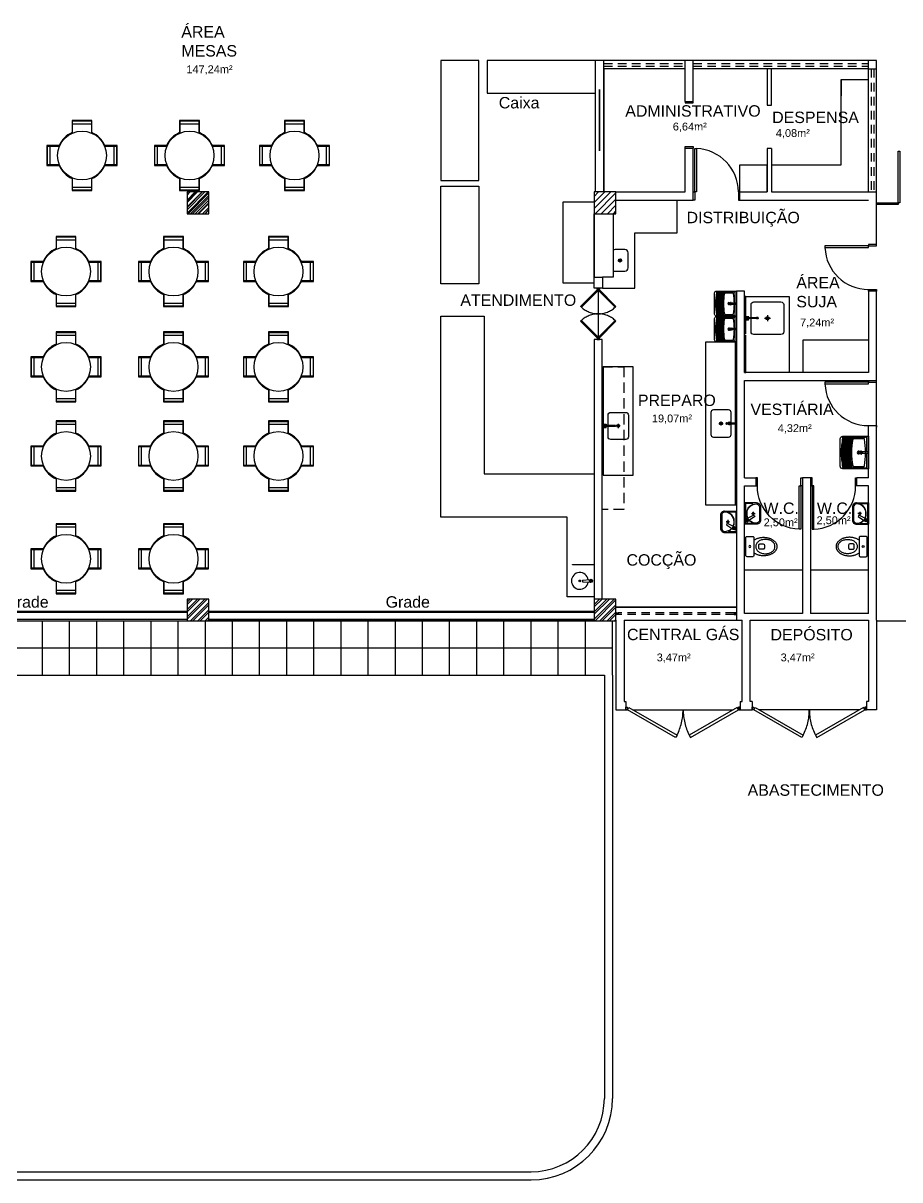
# Model space of a CAD drawing. Header units: millimetres. Extents: x 3165 to 3348, y 1853 to 2028.
# Drawn here: x 3251.23 to 3267.38, y 1895.88 to 1917.19 of the extents above; entities that cross this region are included whole.
import ezdxf

# ---------------------------------------------------------------- set-up
doc = ezdxf.new("R2010")
doc.units = ezdxf.units.MM
for name, pattern in [('ACAD_ISO04W100', [30, 24, -3, 0, -3]), ('CONTINU', [0]), ('DASHED2', [9.525, 6.35, -3.175]), ('HIDDEN2', [4.7625, 3.175, -1.5875])]:
    doc.linetypes.add(name, pattern=pattern)
for name, color, linetype in [('Bancada', 11, 'Continuous'), ('Divisória', 6, 'Continuous'), ('Em Vista', 7, 'Continuous'), ('Hidráulica', 2, 'Continuous'), ('Janela', 2, 'Continuous'), ('Janela alta', 7, 'HIDDEN2'), ('Lay out', 253, 'Continuous'), ('Linha de Piso', 7, 'Continuous'), ('Parede', 5, 'Continuous'), ('Pilar', 7, 'Continuous'), ('Porta', 2, 'Continuous'), ('Projeção', 7, 'DASHED2'), ('Sanitário', 2, 'Continuous'), ('Soleira', 7, 'Continuous'), ('Texto', 6, 'Continuous'), ('Texto área', 2, 'Continuous')]:
    doc.layers.add(name, color=color, linetype=linetype)
doc.styles.add('Arial', font='arial.ttf', dxfattribs={"height": 0.15})
pattern_1 = [(45, (582.78078, 645.80131), (-0.067351921, 0.067351921), []), (45, (582.82568, 645.80131), (-0.067351921, 0.067351921), [])]

# ---------------------------------------------------------------- blocks, each defined once
blk = doc.blocks.new('BACIA SANITÁRIA CX ACOPLADA - 2')
for points in [[(1.653, 0.282, 0.414214), (1.632, 0.303), (1.301, 0.303, 0.414214), (1.28, 0.282, 0.414214)], [(1.28, 0.282), (1.28, 0.177, 0.414214), (1.301, 0.156), (1.632, 0.156, 0.414214), (1.653, 0.177), (1.653, 0.282)]]:
    blk.add_lwpolyline(points, format="xyb")
blk.add_lwpolyline([(1.349, 0.156), (1.345, 0.149), (1.339, 0.141), (1.334, 0.132), (1.329, 0.123), (1.325, 0.114), (1.321, 0.104), (1.317, 0.094), (1.313, 0.083), (1.309, 0.072), (1.306, 0.061), (1.304, 0.05), (1.301, 0.038), (1.3, 0.026), (1.298, 0.014), (1.297, 0.001), (1.296, -0.011), (1.296, -0.024), (1.296, -0.036), (1.297, -0.048), (1.298, -0.061), (1.3, -0.073), (1.301, -0.085), (1.304, -0.097), (1.306, -0.108), (1.309, -0.12), (1.313, -0.131), (1.317, -0.141), (1.321, -0.151), (1.325, -0.161), (1.33, -0.171), (1.335, -0.18), (1.341, -0.189), (1.347, -0.198), (1.353, -0.206), (1.359, -0.214), (1.366, -0.221), (1.373, -0.228), (1.381, -0.235), (1.388, -0.241), (1.396, -0.246), (1.404, -0.251), (1.411, -0.255), (1.419, -0.259), (1.427, -0.262), (1.435, -0.265), (1.443, -0.267), (1.451, -0.268), (1.459, -0.269), (1.466, -0.269), (1.474, -0.269), (1.482, -0.268), (1.49, -0.267), (1.498, -0.265), (1.506, -0.262), (1.514, -0.259), (1.522, -0.255), (1.529, -0.251), (1.537, -0.246), (1.545, -0.241), (1.552, -0.235), (1.559, -0.228), (1.567, -0.221), (1.573, -0.214), (1.58, -0.206), (1.586, -0.198), (1.592, -0.189), (1.598, -0.18), (1.603, -0.171), (1.608, -0.161), (1.612, -0.151), (1.616, -0.141), (1.62, -0.131), (1.624, -0.12), (1.627, -0.108), (1.629, -0.097), (1.631, -0.085), (1.633, -0.073), (1.635, -0.061), (1.636, -0.048), (1.637, -0.036), (1.637, -0.024), (1.637, -0.011), (1.636, 0.001), (1.635, 0.014), (1.633, 0.026), (1.631, 0.038), (1.629, 0.05), (1.627, 0.061), (1.624, 0.072), (1.62, 0.083), (1.616, 0.094), (1.612, 0.104), (1.608, 0.114), (1.603, 0.123), (1.599, 0.132), (1.594, 0.141), (1.588, 0.149), (1.584, 0.156)])
for points in [[(1.466, -0.233, -0.127329), (1.418, -0.221, -0.106137), (1.373, -0.181, -0.085549), (1.344, -0.126, -0.07511), (1.334, -0.056, -0.07511), (1.344, 0.015, -0.085549), (1.373, 0.07, -0.106137), (1.418, 0.11, -0.127329), (1.466, 0.122, -0.127329), (1.515, 0.11, -0.106137), (1.56, 0.07, -0.085549), (1.589, 0.015, -0.07511), (1.599, -0.056, -0.07511), (1.589, -0.126, -0.085549), (1.56, -0.181, -0.106137), (1.515, -0.221, -0.127329)], [(1.515, -0.018), (1.515, 0.045, 0.414214), (1.495, 0.065), (1.438, 0.065, 0.414214), (1.418, 0.045), (1.418, -0.018, 0.414214), (1.438, -0.038), (1.495, -0.038, 0.414214)]]:
    blk.add_lwpolyline(points, format="xyb", close=True)
at = {"linetype": 'Continuous'}
blk.add_circle((1.466, 0.229), 0.0179, dxfattribs=at)
blk = doc.blocks.new('LAVATÓRIO PEQUENO - .395 x .295 m')
at = {"linetype": 'CONTINU'}
for p, q in [((-0.174, 0.296), (-0.174, 0.516)), ((-0.174, 0.516), (0.221, 0.516)), ((-0.159, 0.376), (-0.159, 0.489)), ((-0.147, 0.501), (0.194, 0.501)), ((0.206, 0.376), (0.206, 0.489)), ((0.221, 0.296), (0.221, 0.516)), ((-0.099, 0.243), (0.146, 0.243)), ((-0.099, 0.221), (0.146, 0.221))]:
    blk.add_line(p, q, dxfattribs=at)
for p, q in [((0.052, 0.345), (0.113, 0.467)), ((0.08, 0.33), (0.155, 0.443)), ((0.126, 0.477), (0.129, 0.482)), ((-0.009, 0.357), (0.056, 0.357)), ((0.023, 0.389), (0.023, 0.324))]:
    blk.add_line(p, q)
for centre, radius in [((0.143, 0.47), 0.03), ((0.143, 0.47), 0.0236), ((0.023, 0.357), 0.0182), ((0.023, 0.357), 0.0182), ((0.023, 0.357), 0.012), ((0.023, 0.357), 0.012)]:
    blk.add_circle(centre, radius)
for centre, radius, start, end in [((-0.147, 0.489), 0.012, 90.0082, 179.9963), ((0.016, 0.301), 0.17, 87.4708, 181.5775), ((0.016, 0.301), 0.175, 87.4706, 155.8607), ((0.031, 0.301), 0.17, 63.8048, 92.5293), ((0.032, 0.302), 0.174, 63.8414, 92.6068), ((0.031, 0.301), 0.17, 358.4225, 48.0633), ((0.032, 0.302), 0.174, 23.9266, 48.2502), ((0.194, 0.489), 0.012, 0.0082, 90.0082), ((-0.099, 0.296), 0.075, 180.0003, 270.0004), ((-0.151, 0.376), 0.008, 180.0053, 335.8614), ((-0.099, 0.298), 0.055, 181.5779, 270.0006), ((0.146, 0.296), 0.075, 270.0004, 0.0357), ((0.146, 0.298), 0.055, 270.0006, 358.4218), ((0.198, 0.376), 0.008, 204.1445, 359.9834)]:
    blk.add_arc(centre, radius, start, end, dxfattribs=at)
for centre, radius, start, end in [((0.143, 0.471), 0.0184, 159.0986, 231.5515), ((0.121, 0.465), 0.0136, 322.2993, 68.3509), ((0.143, 0.47), 0.0184, 68.4483, 140.9015), ((0.137, 0.492), 0.0136, 231.6491, 337.7007), ((0.143, 0.47), 0.018, 232.007, 247.993), ((0.149, 0.449), 0.0136, 51.6491, 157.7007), ((0.143, 0.471), 0.0184, 248.4483, 320.9015), ((0.143, 0.47), 0.018, 52.007, 67.993), ((0.165, 0.476), 0.0136, 142.2993, 248.3509), ((0.142, 0.47), 0.0184, 339.0985, 51.5517), ((-8.488, 5.453), 9.984, 329.9857, 330.0143), ((0.085, 0.37), 0.0406, 217.1563, 262.8437)]:
    blk.add_arc(centre, radius, start, end)
blk = doc.blocks.new('LAVATÓRIO REDONDO -  .30 m')
for p, q in [((-0.015, 0.051), (-0.024, 0.188)), ((0.016, 0.051), (0.025, 0.188))]:
    blk.add_line(p, q)
for centre, radius in [((0.001, 0.205), 0.03), ((0.001, 0.205), 0.0236), ((0, 0), 0.015), ((0, 0), 0.01)]:
    blk.add_circle(centre, radius)
for centre, radius, start, end in [((0.001, 0.205), 0.018, 97.993, 172.0843), ((-0.015, 0.221), 0.0136, 261.6491, 7.7007), ((0.001, 0.205), 0.018, 82.007, 97.993), ((0.017, 0.221), 0.0136, 172.2993, 278.3509), ((0.001, 0.205), 0.018, 7.9157, 82.007), ((0, 0), 0.155, 97.9918, 81.5432), ((0.001, 0.205), 0.018, 172.0843, 187.9157), ((-0.015, 0.189), 0.0136, 352.2993, 98.3509), ((0.001, 0.205), 0.018, 187.9157, 262.007), ((0.001, 0.089), 0.0406, 247.1563, 292.8437), ((0.001, 0.205), 0.018, 262.007, 277.993), ((0.017, 0.189), 0.0136, 81.6491, 187.7007), ((0.001, 0.205), 0.018, 277.993, 352.0843), ((0.001, 0.205), 0.018, 352.0843, 7.9157)]:
    blk.add_arc(centre, radius, start, end)
blk = doc.blocks.new('TORNEIRA PAREDE _ref 1159 DECA -  P.baixa')
for p, q in [((0.115, 0.01), (0.107, 0.01)), ((0.115, 0.008), (0.108, 0.008)), ((0.123, 0.026), (0.123, 0.018)), ((0.123, 0.018), (0.123, 0.026)), ((0.125, 0.018), (0.125, 0.025)), ((0.141, 0.018), (0.141, 0.025)), ((0.147, 0.011), (0.147, 0.011)), ((0.151, 0.01), (0.159, 0.01)), ((0.159, 0.01), (0.151, 0.01)), ((0.158, 0.008), (0.151, 0.008)), ((0.115, -0.01), (0.107, -0.01)), ((0.115, -0.01), (0.107, -0.01)), ((0.115, -0.008), (0.108, -0.008)), ((0.151, -0.008), (0.158, -0.008)), ((0.151, -0.01), (0.159, -0.01)), ((0.151, -0.01), (0.159, -0.01))]:
    blk.add_line(p, q)
at = {"linetype": 'CONTINU'}
for p, q in [((0.123, -0.026), (0.123, -0.018)), ((0.123, -0.018), (0.123, -0.026)), ((0.125, -0.018), (0.125, -0.025)), ((0.141, -0.018), (0.141, -0.025)), ((0.142, -0.026), (0.142, -0.018)), ((0.142, -0.018), (0.142, -0.026)), ((0.147, -0.011), (0.147, -0.011))]:
    blk.add_line(p, q, dxfattribs=at)
for points in [[(0, 0), (0, 0.025)], [(0, 0.025), (0.002, 0.025)], [(0, -0.025), (0, 0)], [(0.004, 0.024), (0.007, 0.017)], [(0.007, -0.016), (0.007, 0.017)], [(0.007, 0.016), (0.007, 0.016)], [(0.009, 0.014), (0.009, 0.013)], [(0.009, 0), (0.009, 0.013)], [(0.119, 0.011), (0.009, 0.011)], [(0.009, -0.013), (0.009, 0)], [(0.181, 0.011), (0.147, 0.011)], [(0, -0.025), (0.002, -0.025)], [(0.004, -0.024), (0.007, -0.017)], [(0.007, -0.016), (0.007, -0.016)], [(0.009, -0.011), (0.119, -0.011)], [(0.009, -0.014), (0.009, -0.013)], [(0.147, -0.011), (0.181, -0.011)]]:
    blk.add_lwpolyline(points, dxfattribs=at)
for points in [[(0.004, 0.024, 0.315284), (0.002, 0.025)], [(0.009, 0.014, 0.388883), (0.007, 0.016)], [(0.002, -0.025, 0.315312), (0.004, -0.024)], [(0.007, -0.016, 0.389338), (0.009, -0.014)], [(0.007, -0.017, 0.08749), (0.007, -0.016)]]:
    blk.add_lwpolyline(points, format="xyb", dxfattribs=at)
at = {"flags": 128}
for points in [[(0.142, 0.026), (0.142, 0.018), (0.142, 0.026, 0.17773), (0.123, 0.026)], [(0.141, 0.025, 0.157282), (0.125, 0.025, 0.157282)], [(0.181, 0.011), (0.185, 0.011, -0.414214), (0.187, 0.008), (0.187, -0.008, -0.414214), (0.185, -0.011), (0.181, -0.011)]]:
    blk.add_lwpolyline(points, format="xyb", dxfattribs=at)
for points in [[(0.187, 0.008), (0.187, 0.009, 0.414214), (0.185, 0.012), (0.181, 0.012), (0.181, 0.011)], [(0.181, -0.011), (0.181, -0.012), (0.185, -0.012, 0.414214), (0.187, -0.009), (0.187, -0.008)]]:
    blk.add_lwpolyline(points, format="xyb")
blk.add_lwpolyline([(0.181, 0.011), (0.181, -0.011)])
for radius in [0.00805, 0.00418]:
    blk.add_circle((0.133, 0), radius)
for centre, radius, start, end in [((0.133, 0), 0.0276, 159.8444, 200.1556), ((0.133, 0), 0.0261, 162.1236, 197.8764), ((0.115, 0.018), 0.00821, 270, 0.1997), ((0.115, 0.018), 0.00971, 270, 0.1997), ((0.151, 0.018), 0.00971, 180.1997, 270), ((0.151, 0.018), 0.00821, 180.1997, 270), ((0.133, 0), 0.0261, 342.1236, 17.8764), ((0.133, 0), 0.0276, 339.8444, 20.1556), ((0.115, -0.018), 0.00971, 359.8003, 90), ((0.115, -0.018), 0.00821, 359.8003, 90), ((0.151, -0.018), 0.00971, 90, 180.1997), ((0.151, -0.018), 0.00821, 90, 180.1997)]:
    blk.add_arc(centre, radius, start, end)
at = {"linetype": 'CONTINU'}
for radius, start, end in [(0.0276, 249.844, 290.1559), (0.0261, 252.1233, 287.8767)]:
    blk.add_arc((0.133, 0), radius, start, end, dxfattribs=at)
blk = doc.blocks.new('TANQUE GRANDE PLÁSTICO')
for p, q in [((-0.28, -0.46), (-0.28, -0.055)), ((-0.26, -0.267), (-0.26, -0.093)), ((-0.011, -0.05), (0.011, -0.05)), ((0.26, -0.267), (0.26, -0.093)), ((0.28, -0.46), (0.28, -0.055)), ((-0.28, -0.336), (-0.28, -0.336)), ((-0.28, -0.356), (-0.28, -0.356)), ((-0.28, -0.376), (-0.28, -0.376)), ((-0.27, -0.318), (-0.27, -0.318)), ((-0.27, -0.338), (-0.27, -0.338)), ((-0.27, -0.358), (-0.27, -0.358)), ((-0.27, -0.378), (-0.27, -0.378)), ((-0.27, -0.398), (-0.27, -0.398)), ((-0.27, -0.419), (-0.27, -0.419)), ((0.27, -0.318), (0.27, -0.318)), ((0.27, -0.338), (0.27, -0.338)), ((0.27, -0.358), (0.27, -0.358)), ((0.27, -0.378), (0.27, -0.378)), ((0.27, -0.398), (0.27, -0.398)), ((0.27, -0.419), (0.27, -0.419)), ((0.28, -0.336), (0.28, -0.336)), ((0.28, -0.356), (0.28, -0.356)), ((0.28, -0.376), (0.28, -0.376)), ((-0.27, -0.439), (-0.27, -0.439)), ((-0.27, -0.46), (-0.27, -0.46)), ((0.27, -0.439), (0.27, -0.439)), ((0.27, -0.439), (0.27, -0.439)), ((0.27, -0.46), (0.27, -0.46))]:
    blk.add_line(p, q)
blk.add_lwpolyline([(-0.3, 0), (0.3, 0), (0.3, -0.47, -0.414214), (0.25, -0.52), (-0.25, -0.52, -0.414214), (-0.3, -0.47)], format="xyb", close=True)
blk.add_lwpolyline([(-0.011, -0.03), (-0.28, -0.03), (-0.28, -0.055), (-0.3, -0.055), (-0.3, 0), (0.3, 0), (0.3, -0.055), (0.28, -0.055), (0.28, -0.03), (0.011, -0.03)])
at = {"linetype": 'CONTINU'}
for points in [[(-0.28, -0.299, 0.052698), (0, -0.33, 0.052698)], [(-0.001, -0.37, 0.000104), (0, -0.37, 0.000104)], [(0.28, -0.299, -0.052698), (0, -0.33, -0.052698)]]:
    blk.add_lwpolyline(points, format="xyb", dxfattribs=at)
for centre, radius, start, end in [((-0.24, -0.093), 0.02, 100.7076, 180), ((0, -0.18), 0.025, 115.0874, 64.9126), ((0, -0.18), 0.015, 134.9644, 45.0356), ((0.24, -0.093), 0.02, 0, 79.2924), ((-0.265, -0.318), 0.005, 78.7888, 180), ((-0.265, -0.318), 0.005, 180, 258.7888), ((-0.265, -0.338), 0.005, 78.7888, 180), ((-0.265, -0.338), 0.005, 180, 258.7888), ((-0.265, -0.358), 0.005, 78.7888, 180), ((-0.265, -0.358), 0.005, 180, 258.7888), ((-0.265, -0.378), 0.005, 78.7888, 180), ((-0.265, -0.378), 0.005, 180, 258.7888), ((-0.265, -0.398), 0.005, 78.7888, 180), ((-0.265, -0.398), 0.005, 180, 258.7888), ((-0.265, -0.419), 0.005, 78.9499, 180), ((-0.265, -0.419), 0.005, 180, 258.9499), ((-0.24, -0.267), 0.02, 180, 259.1257), ((0.24, -0.267), 0.02, 280.8743, 0), ((0.265, -0.318), 0.005, 0, 101.2112), ((0.265, -0.338), 0.005, 0, 101.2112), ((0.265, -0.358), 0.005, 0, 101.2112), ((0.265, -0.378), 0.005, 0, 101.2112), ((0.265, -0.398), 0.005, 0, 101.2112), ((0.265, -0.419), 0.005, 0, 101.0501), ((0.265, -0.318), 0.005, 281.2112, 0), ((0.265, -0.338), 0.005, 281.2112, 0), ((0.265, -0.358), 0.005, 281.2112, 0), ((0.265, -0.378), 0.005, 281.2112, 0), ((0.265, -0.398), 0.005, 281.2112, 0), ((0.265, -0.419), 0.005, 281.0501, 0), ((-0.265, -0.46), 0.015, 180, 259.2207), ((-0.265, -0.439), 0.005, 79.1063, 180), ((-0.265, -0.439), 0.005, 180, 259.1063), ((-0.265, -0.46), 0.005, 79.2583, 180), ((-0.265, -0.46), 0.005, 180, 259.2583), ((0.265, -0.439), 0.005, 0, 100.8937), ((0.265, -0.46), 0.005, 0, 100.7417), ((0.265, -0.439), 0.005, 280.8937, 0), ((0.265, -0.46), 0.005, 280.7417, 0), ((0.265, -0.46), 0.015, 280.7793, 0)]:
    blk.add_arc(centre, radius, start, end)
for centre, radius, start, end in [((0.005, -1.39), 1.34, 90.6777, 100.7076), ((-0.005, -1.39), 1.34, 79.2924, 89.329), ((0.005, 1.045), 1.395, 258.7888, 269.7843), ((0.005, 1.025), 1.395, 258.7888, 269.7843), ((0.005, 1.005), 1.395, 258.7888, 269.7843), ((0.005, 0.985), 1.395, 258.7888, 269.7843), ((0.005, 0.965), 1.395, 258.7888, 269.7844), ((0.005, 0.965), 1.415, 258.9499, 269.7874), ((0.005, 1.045), 1.385, 258.7888, 269.7828), ((0.005, 1.025), 1.385, 258.7888, 269.7828), ((0.005, 1.005), 1.385, 258.7888, 269.7828), ((0.005, 0.985), 1.385, 258.7888, 269.7828), ((0.005, 0.965), 1.385, 258.7888, 269.7828), ((0.005, 0.965), 1.405, 258.9499, 269.7859), ((0.005, 1.01), 1.32, 259.1257, 269.7755), ((-0.005, 1.01), 1.32, 270.2245, 280.8743), ((-0.005, 1.045), 1.385, 270.2172, 281.2112), ((-0.005, 1.045), 1.395, 270.2157, 281.2112), ((-0.005, 1.025), 1.385, 270.2172, 281.2112), ((-0.005, 1.025), 1.395, 270.2157, 281.2112), ((-0.005, 1.005), 1.385, 270.2172, 281.2112), ((-0.005, 1.005), 1.395, 270.2157, 281.2112), ((-0.005, 0.985), 1.385, 270.2172, 281.2112), ((-0.005, 0.985), 1.395, 270.2157, 281.2112), ((-0.005, 0.965), 1.385, 270.2172, 281.2112), ((-0.005, 0.965), 1.395, 270.2156, 281.2112), ((-0.005, 0.965), 1.405, 270.2141, 281.0501), ((-0.005, 0.965), 1.415, 270.2126, 281.0501), ((0.005, 0.96), 1.46, 259.2207, 269.794), ((0.005, 0.965), 1.435, 259.1063, 269.7904), ((0.005, 0.965), 1.455, 259.2583, 269.7933), ((0.005, 0.965), 1.425, 259.1063, 269.7889), ((0.005, 0.965), 1.445, 259.2583, 269.7919), ((-0.005, 0.965), 1.425, 270.2111, 280.8937), ((-0.005, 0.965), 1.435, 270.2096, 280.8937), ((-0.005, 0.965), 1.445, 270.2081, 280.7417), ((-0.005, 0.965), 1.455, 270.2067, 280.7417), ((-0.005, 0.96), 1.46, 270.206, 280.7793)]:
    blk.add_arc(centre, radius, start, end, dxfattribs=at)
at = {"rotation": 270}
blk.add_blockref('TORNEIRA PAREDE _ref 1159 DECA -  P.baixa', (0, 0), dxfattribs=at)
blk = doc.blocks.new('TORNEIRA BICA MÓVEL - planta baixa')
for p, q in [((-0.25, -0.008), (-0.25, 0.007)), ((-0.247, 0.01), (-0.222, 0.01)), ((-0.22, 0.007), (-0.015, 0.007)), ((-0.22, -0.008), (-0.22, 0.007)), ((-0.037, 0.03), (-0.073, 0.03)), ((-0.037, 0.007), (-0.037, 0.03)), ((-0.037, 0.03), (-0.033, 0.026)), ((-0.033, 0.007), (-0.033, 0.026)), ((-0.015, 0.013), (-0.033, 0.013)), ((-0.015, 0.02), (0, 0.03)), ((-0.015, 0.02), (-0.015, -0.02)), ((0, 0.03), (0, -0.03)), ((-0.247, -0.01), (-0.222, -0.01)), ((-0.22, -0.008), (-0.015, -0.008)), ((-0.037, -0.03), (-0.075, -0.03)), ((-0.043, -0.017), (-0.073, -0.017)), ((-0.073, -0.02), (-0.073, -0.017)), ((-0.043, -0.02), (-0.073, -0.02)), ((-0.043, -0.02), (-0.043, -0.017)), ((-0.037, -0.03), (-0.037, -0.008)), ((-0.037, -0.03), (-0.033, -0.026)), ((-0.033, -0.026), (-0.033, -0.008)), ((-0.015, -0.013), (-0.033, -0.013)), ((-0.015, -0.02), (0, -0.03))]:
    blk.add_line(p, q)
blk.add_lwpolyline([(-0.043, 0.017), (-0.043, 0.02), (-0.073, 0.02), (-0.073, 0.017)], close=True)
for centre, radius, start, end in [((-0.247, 0.007), 0.0025, 90, 180), ((-0.222, 0.007), 0.0025, 0, 90), ((-0.017, -0.002), 0.0641, 150.1229, 171.5446), ((-0.247, -0.008), 0.0025, 180, 270), ((-0.222, -0.008), 0.0025, 270, 360), ((-0.017, -0.002), 0.0641, 184.9927, 205.9846)]:
    blk.add_arc(centre, radius, start, end)
blk = doc.blocks.new('rv')
at = {"layer": 'Porta'}
blk.add_lwpolyline([(405.571, -197.335), (405.571, -198.135), (405.541, -198.135), (405.541, -197.335)], close=True, dxfattribs=at)
for points in [[(405.511, -198.135), (405.541, -198.135), (405.541, -198.285), (405.511, -198.285)], [(406.371, -198.135), (406.341, -198.135), (406.341, -198.285), (406.371, -198.285)]]:
    blk.add_lwpolyline(points, dxfattribs=at)
at = {"layer": 'Porta', "color": 253, "linetype": 'HIDDEN2'}
blk.add_arc((405.541, -198.135), 0.8, 0, 87.8509, dxfattribs=at)
blk = doc.blocks.new('hnu')
at = {"layer": 'Porta'}
blk.add_lwpolyline([(407.937, -201.67), (408.736, -201.67), (408.736, -201.64), (407.937, -201.64)], close=True, dxfattribs=at)
for points in [[(408.736, -201.61), (408.736, -201.64), (408.886, -201.64), (408.886, -201.61)], [(408.736, -202.47), (408.736, -202.44), (408.886, -202.44), (408.886, -202.47)]]:
    blk.add_lwpolyline(points, dxfattribs=at)
at = {"layer": 'Porta', "color": 253, "linetype": 'HIDDEN2'}
blk.add_arc((408.736, -201.64), 0.8, 182.1491, 270, dxfattribs=at)
blk = doc.blocks.new('fthn')
at = {"layer": 'Porta'}
blk.add_lwpolyline([(407.937, -199.16), (408.736, -199.16), (408.736, -199.13), (407.937, -199.13)], close=True, dxfattribs=at)
for points in [[(408.736, -199.1), (408.736, -199.13), (408.886, -199.13), (408.886, -199.1)], [(408.736, -199.96), (408.736, -199.93), (408.886, -199.93), (408.886, -199.96)]]:
    blk.add_lwpolyline(points, dxfattribs=at)
at = {"layer": 'Porta', "color": 253, "linetype": 'HIDDEN2'}
blk.add_arc((408.736, -199.13), 0.8, 182.1491, 270, dxfattribs=at)
blk = doc.blocks.new('drt')
at = {"layer": 'Porta', "color": 7, "linetype": 'HIDDEN2', "ltscale": 0.2}
for points in [[(403.436, -200.243), (403.754, -199.925), (403.768, -199.939), (403.45, -200.257)], [(403.436, -200.517), (403.754, -200.835), (403.768, -200.821), (403.45, -200.503)]]:
    blk.add_lwpolyline(points, close=True, dxfattribs=at)
at = {"layer": 'Porta'}
for points in [[(403.781, -199.925), (403.741, -199.925), (403.741, -199.905), (403.781, -199.905)], [(404.086, -200.243), (403.768, -199.925), (403.754, -199.939), (404.072, -200.257)], [(404.086, -200.517), (403.768, -200.835), (403.754, -200.821), (404.072, -200.503)], [(403.781, -200.835), (403.741, -200.835), (403.741, -200.855), (403.781, -200.855)]]:
    blk.add_lwpolyline(points, close=True, dxfattribs=at)
at = {"layer": 'Porta', "color": 7, "linetype": 'HIDDEN2', "ltscale": 0.2}
for centre, start, end in [((403.761, -199.925), 226.8892, 270), ((403.761, -200.835), 90, 133.1108)]:
    blk.add_arc(centre, 0.455, start, end, dxfattribs=at)
at = {"layer": 'Porta', "color": 253, "linetype": 'HIDDEN2', "ltscale": 0.2}
for centre, start, end in [((403.761, -199.925), 270, 313.1108), ((403.761, -200.835), 46.8892, 90)]:
    blk.add_arc(centre, 0.455, start, end, dxfattribs=at)
blk = doc.blocks.new('DFRBT')
at = {"layer": 'Porta'}
for points in [[(477.09, 366.682), (477.12, 366.682), (477.12, 366.632), (477.09, 366.632)], [(479.195, 366.682), (479.165, 366.682), (479.165, 366.632), (479.195, 366.632)]]:
    blk.add_lwpolyline(points, close=True, dxfattribs=at)
for points in [[(478.005, 366.121), (477.12, 366.632), (477.145, 366.675), (478.03, 366.165), (478.005, 366.121)], [(478.281, 366.121), (479.165, 366.632), (479.14, 366.675), (478.256, 366.165), (478.281, 366.121)]]:
    blk.add_lwpolyline(points, dxfattribs=at)
at = {"layer": 'Porta', "color": 253, "linetype": 'HIDDEN2', "ltscale": 0.3}
for centre, start, end in [((477.12, 366.632), 332.8029, 0), ((479.165, 366.632), 180, 207.1971)]:
    blk.add_arc(centre, 1.022, start, end, dxfattribs=at)
blk = doc.blocks.new('Mesa red 4 lug')
for p, q in [((0.01, 1.283), (0.357, 1.283)), ((0.01, 1.061), (0.01, 1.283)), ((0.357, 1.283), (0.357, 1.061)), ((0.01, 1.233), (0.357, 1.233)), ((-0.453, 0.473), (-0.453, 0.82)), ((-0.453, 0.82), (-0.231, 0.82)), ((-0.403, 0.473), (-0.403, 0.82)), ((0.599, 0.82), (0.82, 0.82)), ((0.77, 0.82), (0.77, 0.473)), ((0.82, 0.82), (0.82, 0.473)), ((-0.231, 0.473), (-0.453, 0.473)), ((0.82, 0.473), (0.599, 0.473)), ((0.01, 0.01), (0.01, 0.231)), ((0.357, 0.231), (0.357, 0.01)), ((0.357, 0.06), (0.01, 0.06)), ((0.357, 0.01), (0.01, 0.01))]:
    blk.add_line(p, q)
blk.add_lwpolyline([(0.367, 0.225, 0.189469), (0.605, 0.463), (0.83, 0.463), (0.83, 0.83), (0.605, 0.83, 0.189469), (0.367, 1.068), (0.367, 1.293), (0, 1.293), (0, 1.068, 0.189469), (-0.238, 0.83), (-0.463, 0.83), (-0.463, 0.463), (-0.238, 0.463, 0.189469), (0, 0.225), (0, 0), (0.367, 0)], format="xyb", close=True)
blk.add_circle((0.184, 0.646), 0.45)

msp = doc.modelspace()

# ---------------------------------------------------------------- hatches: boundary and pattern name
at = {"layer": 'Pilar', "linetype": 'HIDDEN2'}
h = msp.add_hatch(dxfattribs=at)
h.set_pattern_fill('ANSI32', color=256, scale=0.01)
h.set_pattern_definition(pattern_1)
h.paths.add_polyline_path([(3254.253, 1913.677), (3254.653, 1913.677), (3254.653, 1914.077), (3254.253, 1914.077)], flags=17)
h = msp.add_hatch(dxfattribs=at)
h.set_pattern_fill('ANSI32', color=256, scale=0.01)
h.set_pattern_definition(pattern_1)
h.paths.add_polyline_path([(3254.253, 1913.677), (3254.653, 1913.677), (3254.653, 1914.077), (3254.253, 1914.077)])
at = {"layer": 'Pilar'}
h = msp.add_hatch(dxfattribs=at)
h.set_pattern_fill('ANSI31', color=256, scale=0.025)
h.set_pattern_definition([(45, (2476.49111, 1537.90496), (-0.056126601, 0.056126601), [])])
h.paths.add_polyline_path([(3254.253, 1913.677), (3254.653, 1913.677), (3254.653, 1914.077), (3254.253, 1914.077)])
h = msp.add_hatch(dxfattribs=at)
h.set_pattern_fill('ANSI31', color=256, scale=0.025)
h.set_pattern_definition([(45, (2795.07298, 1537.90496), (-0.056126601, 0.056126601), [])])
h.paths.add_polyline_path([(3262.153, 1914.077), (3261.753, 1914.077), (3261.753, 1913.677), (3262.153, 1913.677)])
at = {"layer": 'Pilar', "linetype": 'HIDDEN2'}
h = msp.add_hatch(dxfattribs=at)
h.set_pattern_fill('ANSI32', color=256, scale=0.01)
h.set_pattern_definition(pattern_1)
h.paths.add_polyline_path([(3254.253, 1906.177), (3254.653, 1906.177), (3254.653, 1906.577), (3254.253, 1906.577)])
h = msp.add_hatch(dxfattribs=at)
h.set_pattern_fill('ANSI32', color=256, scale=0.01)
h.set_pattern_definition(pattern_1)
h.paths.add_polyline_path([(3261.753, 1906.177), (3262.153, 1906.177), (3262.153, 1906.577), (3261.753, 1906.577)])
h = msp.add_hatch(dxfattribs=at)
h.set_pattern_fill('ANSI32', color=256, scale=0.01)
h.set_pattern_definition(pattern_1)
h.paths.add_polyline_path([(3261.753, 1906.177), (3262.153, 1906.177), (3262.153, 1906.577), (3261.753, 1906.577)])

# ---------------------------------------------------------------- linework, layer by layer
at = {"layer": 'Bancada'}
for p, q in [((3261.178, 1913.897), (3261.753, 1913.897)), ((3261.178, 1912.397), (3261.178, 1913.897)), ((3261.753, 1912.397), (3261.178, 1912.397))]:
    msp.add_line(p, q, dxfattribs=at)
for points in [[(3259.628, 1912.387), (3258.928, 1912.387), (3258.928, 1914.187), (3259.628, 1914.187), (3259.628, 1912.387)], [(3261.903, 1912.307), (3262.503, 1912.307), (3262.503, 1913.327), (3263.283, 1913.327), (3263.283, 1913.927)], [(3264.543, 1911.462), (3264.543, 1912.152), (3264.523, 1912.152), (3264.523, 1910.752), (3264.543, 1910.752), (3264.543, 1911.441)], [(3264.543, 1911.462), (3264.543, 1912.152), (3265.343, 1912.152), (3265.343, 1910.752), (3264.543, 1910.752), (3264.543, 1911.441)], [(3261.753, 1906.617), (3261.253, 1906.617), (3261.253, 1908.087), (3258.928, 1908.087), (3258.928, 1911.787), (3259.728, 1911.787), (3259.728, 1908.887), (3261.753, 1908.887)]]:
    msp.add_lwpolyline(points, dxfattribs=at)
for points in [[(3264.353, 1911.312), (3263.803, 1911.312), (3263.803, 1908.312), (3264.353, 1908.312)], [(3264.353, 1908.312), (3264.373, 1908.312), (3264.373, 1911.312), (3264.353, 1911.312)], [(3265.603, 1911.352), (3266.803, 1911.352), (3266.803, 1910.752), (3265.603, 1910.752)], [(3262.468, 1910.857), (3261.918, 1910.857), (3261.918, 1908.857), (3262.468, 1908.857)]]:
    msp.add_lwpolyline(points, close=True, dxfattribs=at)
at = {"layer": 'Divisória', "linetype": 'ACAD_ISO04W100'}
for p, q in [((3266.953, 1913.877), (3267.353, 1913.877)), ((3267.353, 1913.847), (3266.953, 1913.847)), ((3267.353, 1913.877), (3267.353, 1913.847))]:
    msp.add_line(p, q, dxfattribs=at)
at = {"layer": 'Divisória', "color": 2}
msp.add_lwpolyline([(3261.753, 1907.207), (3261.353, 1907.207), (3261.353, 1907.217), (3261.753, 1907.217)], close=True, dxfattribs=at)
at = {"layer": 'Em Vista'}
for p, q in [((3266.303, 1914.577), (3266.303, 1916.147)), ((3266.303, 1916.147), (3266.303, 1915.847)), ((3266.303, 1916.147), (3266.803, 1916.147)), ((3264.438, 1914.077), (3264.438, 1914.577)), ((3264.438, 1914.577), (3264.938, 1914.577)), ((3265.018, 1914.577), (3266.303, 1914.577)), ((3261.753, 1913.677), (3261.753, 1912.507)), ((3261.753, 1912.507), (3261.753, 1913.677)), ((3262.103, 1913.677), (3262.103, 1912.507)), ((3262.103, 1912.507), (3261.903, 1912.507)), ((3261.828, 1912.307), (3261.828, 1911.357)), ((3247.153, 1906.357), (3254.253, 1906.357)), ((3247.153, 1906.337), (3254.253, 1906.337)), ((3254.653, 1906.357), (3261.753, 1906.357)), ((3254.653, 1906.337), (3261.753, 1906.337)), ((3247.153, 1906.177), (3254.253, 1906.177)), ((3261.753, 1906.177), (3254.653, 1906.177)), ((3262.338, 1904.537), (3262.368, 1904.537)), ((3264.413, 1904.537), (3264.443, 1904.537)), ((3264.693, 1904.537), (3264.663, 1904.537)), ((3266.768, 1904.537), (3266.738, 1904.537))]:
    msp.add_line(p, q, dxfattribs=at)
at = {"layer": 'Em Vista', "color": 7}
msp.add_line((3247.153, 1906.177), (3254.253, 1906.177), dxfattribs=at)
at = {"layer": 'Hidráulica'}
for p, q in [((3262.187, 1912.817), (3262.27, 1912.817)), ((3264.943, 1911.808), (3264.943, 1911.696)), ((3264.887, 1911.752), (3264.999, 1911.752)), ((3262.234, 1909.767), (3262.157, 1909.767)), ((3262.196, 1909.805), (3262.196, 1909.728)), ((3264.05, 1909.812), (3264.127, 1909.812)), ((3264.088, 1909.85), (3264.088, 1909.773))]:
    msp.add_line(p, q, dxfattribs=at)
for points in [[(3262.103, 1912.628, 0.156977), (3262.138, 1912.617), (3262.318, 1912.617, 0.414214), (3262.378, 1912.677), (3262.378, 1912.957, 0.414214), (3262.318, 1913.017), (3262.138, 1913.017, 0.156977), (3262.103, 1913.006, 0.156977)], [(3264.643, 1911.759), (3264.643, 1912.002, -0.414214), (3264.693, 1912.052), (3265.193, 1912.052, -0.414214), (3265.243, 1912.002), (3265.243, 1911.502, -0.414214), (3265.193, 1911.452), (3264.693, 1911.452, -0.414214), (3264.643, 1911.502), (3264.643, 1911.744)], [(3262.008, 1909.774), (3262.008, 1909.967, -0.414214), (3262.058, 1910.017), (3262.333, 1910.017, -0.414214), (3262.383, 1909.967), (3262.383, 1909.567, -0.414214), (3262.333, 1909.517), (3262.058, 1909.517, -0.414214), (3262.008, 1909.567), (3262.008, 1909.759)], [(3264.276, 1909.822), (3264.276, 1910.012, 0.414214), (3264.226, 1910.062), (3263.951, 1910.062, 0.414214), (3263.901, 1910.012), (3263.901, 1909.612, 0.414214), (3263.951, 1909.562), (3264.226, 1909.562, 0.414214), (3264.276, 1909.612), (3264.276, 1909.801)]]:
    msp.add_lwpolyline(points, format="xyb", dxfattribs=at)
for centre, radius in [((3262.228, 1912.817), 0.03), ((3262.228, 1912.817), 0.02), ((3264.943, 1911.752), 0.03), ((3264.943, 1911.752), 0.02), ((3262.196, 1909.767), 0.025), ((3262.196, 1909.767), 0.015), ((3264.088, 1909.812), 0.025), ((3264.088, 1909.812), 0.015)]:
    msp.add_circle(centre, radius, dxfattribs=at)
at = {"layer": 'Janela', "color": 7}
for p, q in [((3261.778, 1914.837), (3261.778, 1915.967)), ((3261.928, 1914.837), (3261.928, 1915.967))]:
    msp.add_line(p, q, dxfattribs=at)
at = {"layer": 'Janela'}
for p, q in [((3261.849, 1914.837), (3261.849, 1915.967)), ((3261.857, 1914.837), (3261.857, 1915.967)), ((3261.94, 1905.177), (3261.94, 1897.377)), ((3262.09, 1905.177), (3262.09, 1897.377)), ((3243.524, 1896.027), (3260.59, 1896.027)), ((3243.674, 1895.877), (3260.59, 1895.877))]:
    msp.add_line(p, q, dxfattribs=at)
at = {"layer": 'Janela', "color": 2}
for p, q in [((3247.153, 1906.207), (3254.253, 1906.207)), ((3247.153, 1906.177), (3254.253, 1906.177)), ((3254.653, 1906.207), (3261.753, 1906.207)), ((3254.653, 1906.177), (3261.753, 1906.177))]:
    msp.add_line(p, q, dxfattribs=at)
at = {"layer": 'Janela'}
for radius in [1.5, 1.35]:
    msp.add_arc((3260.59, 1897.377), radius, 270, 0, dxfattribs=at)
at = {"layer": 'Janela alta', "ltscale": 0.05}
for p, q in [((3261.928, 1916.447), (3263.428, 1916.447)), ((3261.928, 1916.397), (3263.428, 1916.397)), ((3263.578, 1916.447), (3266.803, 1916.447)), ((3263.578, 1916.397), (3266.803, 1916.397)), ((3266.853, 1916.347), (3266.853, 1914.077)), ((3266.903, 1916.347), (3266.903, 1914.077)), ((3264.333, 1906.322), (3262.193, 1906.322)), ((3264.333, 1906.292), (3262.193, 1906.292))]:
    msp.add_line(p, q, dxfattribs=at)
for points in [[(3262.163, 1906.322), (3262.153, 1906.322), (3262.153, 1906.292), (3262.163, 1906.292)], [(3262.163, 1906.322), (3262.193, 1906.322), (3262.193, 1906.292), (3262.163, 1906.292)], [(3264.363, 1906.322), (3264.333, 1906.322), (3264.333, 1906.292), (3264.363, 1906.292)], [(3264.363, 1906.322), (3264.373, 1906.322), (3264.373, 1906.292), (3264.363, 1906.292)]]:
    msp.add_lwpolyline(points, close=True, dxfattribs=at)
at = {"layer": 'Lay out'}
for points in [[(3258.928, 1914.287), (3259.628, 1914.287), (3259.628, 1916.497), (3258.928, 1916.497), (3258.928, 1914.287)], [(3261.778, 1916.497), (3259.778, 1916.497), (3259.778, 1915.897), (3261.778, 1915.897)]]:
    msp.add_lwpolyline(points, dxfattribs=at)
at = {"layer": 'Linha de Piso'}
for p, q in [((3265.588, 1907.112), (3264.523, 1907.112)), ((3266.803, 1907.112), (3265.738, 1907.112)), ((3262.09, 1905.177), (3262.09, 1906.177)), ((3266.953, 1906.177), (3269.253, 1906.177)), ((3239.653, 1905.177), (3261.94, 1905.177))]:
    msp.add_line(p, q, dxfattribs=at)
at = {"layer": 'Linha de Piso', "ltscale": 0.01}
for p, q in [((3251.59, 1905.177), (3251.59, 1906.177)), ((3252.09, 1905.177), (3252.09, 1906.177)), ((3252.59, 1905.177), (3252.59, 1906.177)), ((3253.09, 1905.177), (3253.09, 1906.177)), ((3253.59, 1905.177), (3253.59, 1906.177)), ((3254.09, 1905.177), (3254.09, 1906.177)), ((3254.59, 1905.177), (3254.59, 1906.177)), ((3255.09, 1905.177), (3255.09, 1906.177)), ((3255.59, 1905.177), (3255.59, 1906.177)), ((3256.09, 1905.177), (3256.09, 1906.177)), ((3256.59, 1905.177), (3256.59, 1906.177)), ((3257.09, 1905.177), (3257.09, 1906.177)), ((3257.59, 1905.177), (3257.59, 1906.177)), ((3258.09, 1905.177), (3258.09, 1906.177)), ((3258.59, 1905.177), (3258.59, 1906.177)), ((3259.09, 1905.177), (3259.09, 1906.177)), ((3259.59, 1905.177), (3259.59, 1906.177)), ((3260.09, 1905.177), (3260.09, 1906.177)), ((3260.59, 1905.177), (3260.59, 1906.177)), ((3261.09, 1905.177), (3261.09, 1906.177)), ((3261.59, 1905.177), (3261.59, 1906.177)), ((3239.653, 1905.677), (3262.09, 1905.677))]:
    msp.add_line(p, q, dxfattribs=at)
at = {"layer": 'Parede'}
for p, q in [((3261.778, 1914.077), (3261.778, 1916.497)), ((3261.778, 1916.197), (3261.778, 1916.497)), ((3266.953, 1916.497), (3261.778, 1916.497)), ((3261.928, 1916.347), (3261.928, 1916.497)), ((3263.428, 1916.347), (3263.428, 1916.497)), ((3263.578, 1916.347), (3263.578, 1916.497)), ((3266.803, 1916.347), (3266.803, 1916.497)), ((3266.953, 1913.112), (3266.953, 1916.497)), ((3261.928, 1914.077), (3261.928, 1916.347)), ((3261.928, 1916.197), (3261.928, 1916.347)), ((3263.428, 1916.347), (3261.928, 1916.347)), ((3263.428, 1916.347), (3261.928, 1916.347)), ((3261.928, 1916.347), (3261.928, 1914.077)), ((3263.428, 1915.747), (3263.428, 1916.347)), ((3266.803, 1916.347), (3263.578, 1916.347)), ((3266.803, 1916.347), (3263.578, 1916.347)), ((3263.578, 1915.747), (3263.578, 1916.347)), ((3264.938, 1916.347), (3264.938, 1915.677)), ((3265.018, 1915.677), (3265.018, 1916.347)), ((3266.803, 1914.077), (3266.803, 1916.347)), ((3266.803, 1914.077), (3266.803, 1916.347)), ((3266.803, 1916.347), (3266.953, 1916.347)), ((3261.928, 1915.197), (3261.928, 1916.197)), ((3263.428, 1915.747), (3263.578, 1915.747)), ((3264.938, 1915.677), (3265.018, 1915.677)), ((3263.428, 1914.077), (3263.428, 1914.887)), ((3263.428, 1914.887), (3263.578, 1914.887)), ((3263.578, 1913.927), (3263.578, 1914.887)), ((3265.018, 1914.877), (3264.938, 1914.877)), ((3264.938, 1914.877), (3264.938, 1914.077)), ((3265.018, 1914.877), (3265.018, 1914.077)), ((3264.938, 1914.077), (3264.938, 1914.577)), ((3262.153, 1914.077), (3263.428, 1914.077)), ((3264.438, 1914.077), (3264.938, 1914.077)), ((3264.438, 1913.927), (3264.438, 1914.077)), ((3265.018, 1914.077), (3266.803, 1914.077)), ((3266.803, 1914.077), (3266.953, 1914.077)), ((3262.153, 1913.927), (3263.578, 1913.927)), ((3264.438, 1913.927), (3266.803, 1913.927)), ((3266.953, 1913.112), (3266.803, 1913.112)), ((3266.953, 1912.252), (3266.803, 1912.252)), ((3266.953, 1910.602), (3266.953, 1912.252)), ((3261.898, 1911.357), (3261.753, 1911.357)), ((3261.898, 1906.577), (3261.898, 1911.357)), ((3266.953, 1906.187), (3266.953, 1910.602)), ((3266.803, 1908.812), (3266.803, 1909.742)), ((3264.523, 1908.812), (3264.738, 1908.812)), ((3264.523, 1906.312), (3264.523, 1908.662)), ((3264.523, 1908.662), (3264.738, 1908.662)), ((3264.738, 1908.662), (3264.738, 1908.812)), ((3265.738, 1908.812), (3265.588, 1908.812)), ((3265.588, 1908.812), (3265.588, 1906.312)), ((3265.738, 1908.812), (3265.738, 1906.312)), ((3266.803, 1908.812), (3266.588, 1908.812)), ((3266.588, 1908.662), (3266.588, 1908.812)), ((3266.803, 1908.662), (3266.588, 1908.662)), ((3266.803, 1906.312), (3266.803, 1908.662)), ((3262.153, 1906.427), (3264.373, 1906.427)), ((3264.373, 1906.427), (3262.153, 1906.427)), ((3264.373, 1906.427), (3264.373, 1906.187)), ((3265.588, 1906.312), (3264.523, 1906.312)), ((3266.803, 1906.312), (3265.738, 1906.312)), ((3262.153, 1906.187), (3262.153, 1904.537)), ((3262.303, 1906.187), (3264.478, 1906.187)), ((3262.303, 1906.187), (3264.478, 1906.187)), ((3262.303, 1906.187), (3262.303, 1904.687)), ((3264.478, 1904.687), (3264.478, 1906.187)), ((3264.628, 1906.187), (3266.803, 1906.187)), ((3264.628, 1906.187), (3266.803, 1906.187)), ((3264.628, 1906.187), (3266.803, 1906.187)), ((3264.628, 1904.687), (3264.628, 1906.187)), ((3266.803, 1906.187), (3266.803, 1904.687)), ((3266.953, 1906.187), (3266.953, 1904.537)), ((3262.303, 1904.687), (3262.338, 1904.687)), ((3262.338, 1904.687), (3262.338, 1904.537)), ((3264.443, 1904.687), (3264.478, 1904.687)), ((3264.443, 1904.687), (3264.443, 1904.537)), ((3264.663, 1904.687), (3264.628, 1904.687)), ((3264.663, 1904.687), (3264.663, 1904.537)), ((3266.803, 1904.687), (3266.768, 1904.687)), ((3266.768, 1904.687), (3266.768, 1904.537)), ((3262.153, 1904.537), (3262.338, 1904.537)), ((3264.443, 1904.537), (3264.663, 1904.537)), ((3266.953, 1904.537), (3266.768, 1904.537))]:
    msp.add_line(p, q, dxfattribs=at)
for points in [[(3261.778, 1914.077), (3261.778, 1914.287)], [(3264.523, 1908.812), (3264.523, 1910.602), (3266.953, 1910.602), (3266.953, 1912.252), (3266.803, 1912.252), (3266.803, 1910.752), (3264.523, 1910.752), (3264.523, 1912.252), (3264.373, 1912.252), (3264.373, 1906.427)], [(3261.898, 1906.587), (3261.898, 1911.357), (3261.753, 1911.357), (3261.753, 1906.577)]]:
    msp.add_lwpolyline(points, dxfattribs=at)
at = {"layer": 'Parede', "color": 5}
for points in [[(3254.253, 1913.677), (3254.653, 1913.677), (3254.653, 1914.077), (3254.253, 1914.077)], [(3254.253, 1913.677), (3254.653, 1913.677), (3254.653, 1914.077), (3254.253, 1914.077)], [(3261.753, 1913.677), (3262.153, 1913.677), (3262.153, 1914.077), (3261.753, 1914.077)], [(3261.753, 1913.677), (3262.153, 1913.677), (3262.153, 1914.077), (3261.753, 1914.077)], [(3261.753, 1913.677), (3262.153, 1913.677), (3262.153, 1914.077), (3261.753, 1914.077)]]:
    msp.add_lwpolyline(points, close=True, dxfattribs=at)
at = {"layer": 'Parede'}
for points in [[(3261.753, 1912.507), (3261.903, 1912.507), (3261.903, 1912.307), (3261.753, 1912.307)], [(3261.753, 1906.177), (3262.153, 1906.177), (3262.153, 1906.577), (3261.753, 1906.577)]]:
    msp.add_lwpolyline(points, close=True, dxfattribs=at)
at = {"layer": 'Parede', "ltscale": 0.01}
for points in [[(3254.253, 1906.177), (3254.653, 1906.177), (3254.653, 1906.577), (3254.253, 1906.577)], [(3261.753, 1906.177), (3262.153, 1906.177), (3262.153, 1906.577), (3261.753, 1906.577)]]:
    msp.add_lwpolyline(points, close=True, dxfattribs=at)
at = {"layer": 'Pilar', "ltscale": 0.01}
msp.add_lwpolyline([(3254.253, 1913.677), (3254.653, 1913.677), (3254.653, 1914.077), (3254.253, 1914.077)], close=True, dxfattribs=at)
at = {"layer": 'Porta'}
for points in [[(3263.428, 1915.747), (3263.428, 1915.717), (3263.578, 1915.717), (3263.578, 1915.747)], [(3263.428, 1914.887), (3263.428, 1914.917), (3263.578, 1914.917), (3263.578, 1914.887)]]:
    msp.add_lwpolyline(points, dxfattribs=at)
at = {"layer": 'Porta', "linetype": 'ACAD_ISO04W100'}
msp.add_lwpolyline([(3267.353, 1913.877), (3267.353, 1914.827), (3267.383, 1914.827), (3267.383, 1913.877), (3267.353, 1913.877)], dxfattribs=at)
at = {"layer": 'Projeção', "ltscale": 0.03}
for p, q in [((3261.898, 1910.857), (3262.298, 1910.857)), ((3262.298, 1910.857), (3262.298, 1908.227)), ((3262.298, 1908.227), (3261.898, 1908.227))]:
    msp.add_line(p, q, dxfattribs=at)
at = {"layer": 'Soleira'}
for p, q in [((3262.468, 1904.537), (3264.313, 1904.537)), ((3266.638, 1904.537), (3264.793, 1904.537))]:
    msp.add_line(p, q, dxfattribs=at)

# ---------------------------------------------------------------- block references
at = {"layer": 'Hidráulica', "xscale": 0.7741999999999507, "yscale": 0.7741999999999507, "zscale": 0.7741999999999507, "rotation": 270}
for p in [(3264.373, 1912.02), (3264.373, 1911.551)]:
    msp.add_blockref('TANQUE GRANDE PLÁSTICO', p, dxfattribs=at)
at = {"layer": 'Hidráulica'}
for name, p, rotation in [('TORNEIRA BICA MÓVEL - planta baixa', (3264.523, 1911.752), 180), ('TANQUE GRANDE PLÁSTICO', (3266.803, 1909.277), 270), ('LAVATÓRIO PEQUENO - .395 x .295 m', (3263.858, 1908.025), 270), ('LAVATÓRIO PEQUENO - .395 x .295 m', (3266.288, 1908.176), 270), ('LAVATÓRIO REDONDO -  .30 m', (3261.488, 1906.912), 270)]:
    msp.add_blockref(name, p, dxfattribs=dict(at, rotation=rotation))
at = {"layer": 'Hidráulica', "xscale": -1}
for name, p in [('TORNEIRA BICA MÓVEL - planta baixa', (3261.898, 1909.767)), ('TORNEIRA PAREDE _ref 1159 DECA -  P.baixa', (3264.373, 1909.812))]:
    msp.add_blockref(name, p, dxfattribs=at)
at = {"layer": 'Hidráulica', "xscale": -1, "rotation": 90}
msp.add_blockref('LAVATÓRIO PEQUENO - .395 x .295 m', (3265.039, 1908.176), dxfattribs=at)
at = {"layer": 'Lay out'}
for p in [(3252.134, 1914.102), (3254.114, 1914.102), (3256.048, 1914.102), (3251.839, 1911.965), (3253.819, 1911.965), (3255.753, 1911.965), (3251.839, 1910.208), (3253.819, 1910.208), (3255.753, 1910.208), (3251.839, 1908.566), (3253.819, 1908.566), (3255.753, 1908.566), (3251.839, 1906.673), (3253.819, 1906.673)]:
    msp.add_blockref('Mesa red 4 lug', p, dxfattribs=at)
at = {"layer": 'Porta'}
for name, p in [('rv', (2858.067, 2112.212)), ('fthn', (2858.067, 2112.212)), ('drt', (2858.067, 2112.212)), ('hnu', (2858.067, 2112.212)), ('DFRBT', (2785.248, 1537.905)), ('DFRBT', (2787.573, 1537.905))]:
    msp.add_blockref(name, p, dxfattribs=at)
at = {"layer": 'Porta', "xscale": -1, "rotation": 270}
msp.add_blockref('hnu', (3467.198, 1499.926), dxfattribs=at)
at = {"layer": 'Porta', "rotation": 90}
msp.add_blockref('hnu', (3064.128, 1499.926), dxfattribs=at)
at = {"layer": 'Sanitário', "xscale": -1, "rotation": 90.00000000001303}
msp.add_blockref('BACIA SANITÁRIA CX ACOPLADA - 2', (3264.85, 1909.011), dxfattribs=at)
at = {"layer": 'Sanitário', "rotation": 269.999999999987}
msp.add_blockref('BACIA SANITÁRIA CX ACOPLADA - 2', (3266.477, 1909.011), dxfattribs=at)

# ---------------------------------------------------------------- texts
at = {"layer": 'Texto', "linetype": 'ACAD_ISO04W100', "style": 'Arial'}
for p in [(3264.872, 1908.146), (3265.855, 1908.146)]:
    msp.add_text('W.C.', height=0.21, dxfattribs=at).set_placement(p)
at = {"layer": 'Texto', "style": 'Arial'}
msp.add_text('COCÇÃO', height=0.21, dxfattribs=at).set_placement((3262.348, 1907.193))
at = {"layer": 'Texto', "char_height": 0.21, "attachment_point": 1, "style": 'Arial'}
for s, insert, width in [('ÁREA MESAS', (3254.147, 1917.133), 1.29905), ('ADMINISTRATIVO', (3262.325, 1915.675), 1.29905), ('DESPENSA', (3265.031, 1915.557), 1.29905), ('DISTRIBUIÇÃO', (3263.454, 1913.712), 1.29905), ('ÁREA SUJA', (3265.476, 1912.512), 1.29905), ('ATENDIMENTO', (3259.287, 1912.189), 1.29905), ('PREPARO', (3262.558, 1910.344), 1.29905), ('VESTIÁRIA', (3264.631, 1910.178), 1.29905), ('CENTRAL GÁS', (3262.357, 1906.03), 2.27157), ('DEPÓSITO', (3265, 1906.026), 1.29905), ('ABASTECIMENTO', (3264.579, 1903.163), 1.29905)]:
    msp.add_mtext(s, dxfattribs=dict(at, insert=insert, width=width))
at = {"layer": 'Texto', "linetype": 'ACAD_ISO04W100', "insert": (3259.995, 1915.827), "char_height": 0.21, "width": 1.29905, "attachment_point": 1, "style": 'Arial'}
msp.add_mtext('Caixa', dxfattribs=at)
at = {"layer": 'Texto', "char_height": 0.21, "attachment_point": 1, "style": 'Arial'}
for insert in [(3250.888, 1906.629), (3257.911, 1906.629)]:
    msp.add_mtext_dynamic_manual_height_columns('Grade', width=0.76663, gutter_width=1, heights=[0], dxfattribs=dict(at, insert=insert))
at = {"layer": 'Texto área', "char_height": 0.144, "width": 0.93463, "attachment_point": 2, "style": 'Arial'}
for s, insert in [('147,24m²', (3254.666, 1916.41)), ('6,64m²', (3263.514, 1915.354)), ('4,08m²', (3265.412, 1915.235)), ('7,24m²', (3265.858, 1911.745)), ('19,07m²', (3263.185, 1909.977)), ('4,32m²', (3265.447, 1909.798)), ('2,50m²', (3265.188, 1908.063)), ('2,50m²', (3266.162, 1908.101)), ('3,47m²', (3263.217, 1905.574)), ('3,47m²', (3265.5, 1905.574))]:
    msp.add_mtext(s, dxfattribs=dict(at, insert=insert))

doc.saveas('drawing.dxf')
